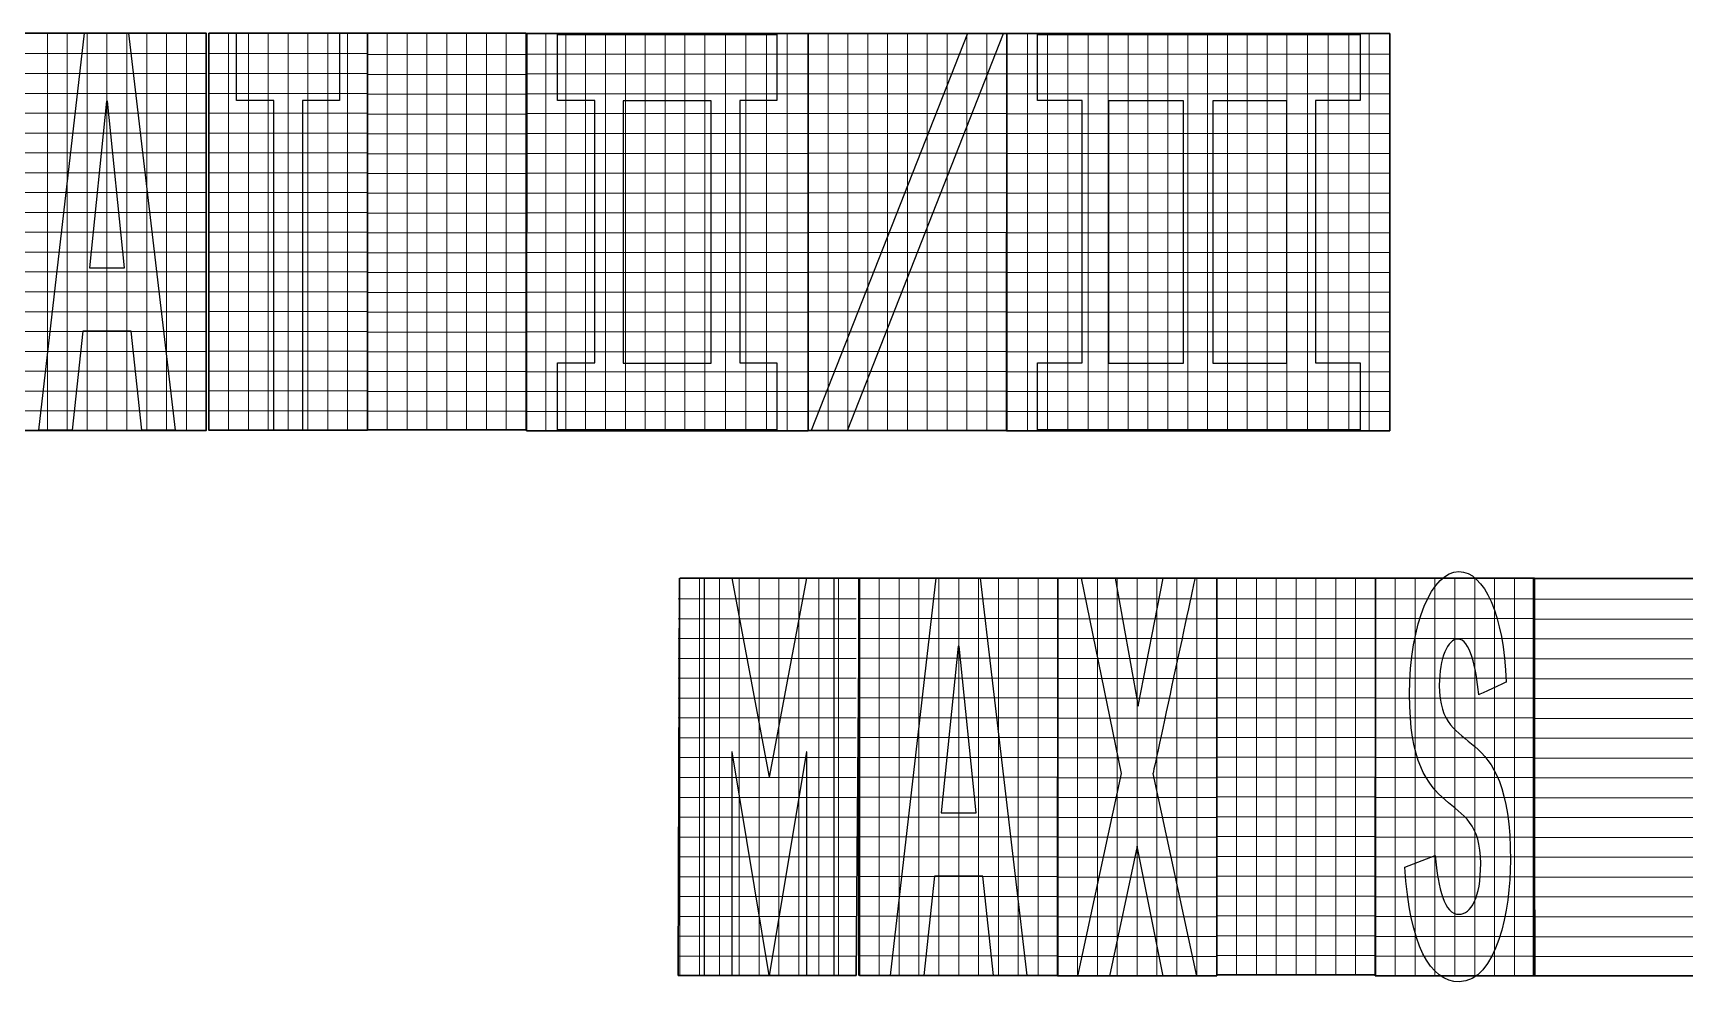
# Model space of a CAD drawing. Header units: millimetres. Extents: x -40 to 114, y -44 to 131.
# Drawn here: x 25.1 to 112.6, y -44.4 to 5.7 of the extents above; entities that cross this region are included whole.
import ezdxf

# ---------------------------------------------------------------- set-up
doc = ezdxf.new("R2010")
doc.units = ezdxf.units.MM
doc.header["$MEASUREMENT"] = 0
doc.layers.add('TEXTO', color=7, linetype='Continuous')

msp = doc.modelspace()

# ---------------------------------------------------------------- linework, layer by layer
at = {"layer": 'TEXTO', "color": 154, "lineweight": 30}
for points in [[(23.7366, 5.7058), (23.7366, 5.7058), (34.2116, 5.7058), (34.2116, 5.7058), (34.2116, 5.7058), (34.2116, 5.7058), (34.2116, -15.2563), (34.2116, -15.2563), (34.2116, -15.2563), (34.2116, -15.2563), (23.7366, -15.2563), (23.7366, -15.2563), (23.7366, -15.2563), (23.7366, -15.2563), (23.7366, 5.7058), (23.7366, 5.7058)], [(34.3418, 5.7047), (34.3418, 5.7047), (42.7185, 5.7047), (42.7185, 5.7047), (42.7185, 5.7047), (42.7185, 5.7047), (42.7185, -15.2446), (42.7185, -15.2446), (42.7185, -15.2446), (42.7185, -15.2446), (34.3418, -15.2446), (34.3418, -15.2446), (34.3418, -15.2446), (34.3418, -15.2446), (34.3418, 5.7047), (34.3418, 5.7047)], [(42.7171, 5.6984), (42.7171, 5.6984), (51.0825, 5.6984), (51.0825, 5.6984), (51.0825, 5.6984), (51.0825, 5.6984), (51.0825, -15.2333), (51.0825, -15.2333), (51.0825, -15.2333), (51.0825, -15.2333), (42.7171, -15.2333), (42.7171, -15.2333), (42.7171, -15.2333), (42.7171, -15.2333), (42.7171, 5.6984), (42.7171, 5.6984)], [(65.9698, 5.6906), (65.9698, 5.6906), (76.4525, 5.6906), (76.4525, 5.6906), (76.4525, 5.6906), (76.4525, 5.6906), (76.4525, -15.2619), (76.4525, -15.2619), (76.4525, -15.2619), (76.4525, -15.2619), (65.9698, -15.2619), (65.9698, -15.2619), (65.9698, -15.2619), (65.9698, -15.2619), (65.9698, 5.6906), (65.9698, 5.6906)], [(68.6692, -23.0587), (68.6692, -23.0587), (79.1442, -23.0587), (79.1442, -23.0587), (79.1442, -23.0587), (79.1442, -23.0587), (79.1442, -44.02), (79.1442, -44.02), (79.1442, -44.02), (79.1442, -44.02), (68.6692, -44.02), (68.6692, -44.02), (68.6692, -44.02), (68.6692, -44.02), (68.6692, -23.0587), (68.6692, -23.0587)], [(87.5252, -23.0562), (87.5252, -23.0562), (95.8903, -23.0562), (95.8903, -23.0562), (95.8903, -23.0562), (95.8903, -23.0562), (95.8903, -43.9883), (95.8903, -43.9883), (95.8903, -43.9883), (95.8903, -43.9883), (87.5252, -43.9883), (87.5252, -43.9883), (87.5252, -43.9883), (87.5252, -43.9883), (87.5252, -23.0562), (87.5252, -23.0562)]]:
    msp.add_open_spline(points, degree=3, knots=[0, 0, 0, 0, 0.2, 0.2, 0.2, 0.2, 0.4, 0.4, 0.4, 0.4, 0.6, 0.6, 0.6, 0.6, 1, 1, 1, 1], dxfattribs=at)
at = {"layer": 'TEXTO', "color": 250}
for points, knots in [([(30.1128, 5.7024), (30.1128, 5.7024), (27.7911, 5.7024), (27.7911, 5.7024), (27.7911, 5.7024), (27.7911, 5.7024), (25.3809, -15.2529), (25.3809, -15.2529), (25.3809, -15.2529), (25.3809, -15.2529), (27.1388, -15.2529), (27.1388, -15.2529), (27.1388, -15.2529), (27.1388, -15.2529), (27.7029, -10.0187), (27.7029, -10.0187), (27.7029, -10.0187), (27.7029, -10.0187), (30.2458, -10.0187), (30.2458, -10.0187), (30.2458, -10.0187), (30.2458, -10.0187), (30.8095, -15.2529), (30.8095, -15.2529), (30.8095, -15.2529), (30.8095, -15.2529), (32.5674, -15.2529), (32.5674, -15.2529), (32.5674, -15.2529), (32.5674, -15.2529), (30.1128, 5.7024), (30.1128, 5.7024)], [0, 0, 0, 0, 0.1111111, 0.1111111, 0.1111111, 0.1111111, 0.2222222, 0.2222222, 0.2222222, 0.2222222, 0.3333333, 0.3333333, 0.3333333, 0.3333333, 0.4444444, 0.4444444, 0.4444444, 0.4444445, 0.5555556, 0.5555556, 0.5555556, 0.5555556, 0.6666667, 0.6666667, 0.6666667, 0.6666667, 0.7777778, 0.7777778, 0.7777778, 0.7777778, 1, 1, 1, 1]), ([(41.2473, 5.7044), (41.2473, 5.7044), (35.8131, 5.7044), (35.8131, 5.7044), (35.8131, 5.7044), (35.8131, 5.7044), (35.8131, 2.1463), (35.8131, 2.1463), (35.8131, 2.1463), (35.8131, 2.1463), (37.7731, 2.1463), (37.7731, 2.1463), (37.7731, 2.1463), (37.7731, 2.1463), (37.7731, -15.2672), (37.7731, -15.2672), (37.7731, -15.2672), (37.7731, -15.2672), (39.2869, -15.2672), (39.2869, -15.2672), (39.2869, -15.2672), (39.2869, -15.2672), (39.2869, 2.1463), (39.2869, 2.1463), (39.2869, 2.1463), (39.2869, 2.1463), (41.2473, 2.1463), (41.2473, 2.1463), (41.2473, 2.1463), (41.2473, 2.1463), (41.2473, 5.7044), (41.2473, 5.7044)], [0, 0, 0, 0, 0.1111111, 0.1111111, 0.1111111, 0.1111111, 0.2222222, 0.2222222, 0.2222222, 0.2222222, 0.3333333, 0.3333333, 0.3333333, 0.3333333, 0.4444444, 0.4444444, 0.4444444, 0.4444445, 0.5555556, 0.5555556, 0.5555556, 0.5555556, 0.6666667, 0.6666667, 0.6666667, 0.6666667, 0.7777778, 0.7777778, 0.7777778, 0.7777778, 1, 1, 1, 1]), ([(64.3195, 2.1508), (64.3195, 2.1508), (64.3195, 5.6384), (64.3195, 5.6384), (64.3195, 5.6384), (64.3195, 5.6384), (52.736, 5.6384), (52.736, 5.6384), (52.736, 5.6384), (52.736, 5.6384), (52.736, 2.1508), (52.736, 2.1508), (52.736, 2.1508), (52.736, 2.1508), (54.7052, 2.1508), (54.7052, 2.1508), (54.7052, 2.1508), (54.7052, 2.1508), (54.7052, -11.6879), (54.7052, -11.6879), (54.7052, -11.6879), (54.7052, -11.6879), (52.736, -11.6879), (52.736, -11.6879), (52.736, -11.6879), (52.736, -11.6879), (52.736, -15.2228), (52.736, -15.2228), (52.736, -15.2228), (52.736, -15.2228), (64.3195, -15.2228), (64.3195, -15.2228), (64.3195, -15.2228), (64.3195, -15.2228), (64.3195, -11.6879), (64.3195, -11.6879), (64.3195, -11.6879), (64.3195, -11.6879), (62.3577, -11.6879), (62.3577, -11.6879), (62.3577, -11.6879), (62.3577, -11.6879), (62.3577, 2.1508), (62.3577, 2.1508), (62.3577, 2.1508), (62.3577, 2.1508), (64.3195, 2.1508), (64.3195, 2.1508)], [0, 0, 0, 0, 0.0769231, 0.0769231, 0.0769231, 0.0769231, 0.1538462, 0.1538462, 0.1538462, 0.1538462, 0.2307692, 0.2307692, 0.2307692, 0.2307692, 0.3076923, 0.3076923, 0.3076923, 0.3076923, 0.3846154, 0.3846154, 0.3846154, 0.3846154, 0.4615385, 0.4615385, 0.4615385, 0.4615385, 0.5384615, 0.5384615, 0.5384615, 0.5384615, 0.6153846, 0.6153846, 0.6153846, 0.6153846, 0.6923077, 0.6923077, 0.6923077, 0.6923077, 0.7692308, 0.7692308, 0.7692308, 0.7692308, 0.8461538, 0.8461538, 0.8461538, 0.8461539, 1, 1, 1, 1]), ([(76.2787, 5.6906), (76.2787, 5.6906), (68.0442, -15.2619), (68.0442, -15.2619), (68.0442, -15.2619), (68.0442, -15.2619), (66.1342, -15.2619), (66.1342, -15.2619), (66.1342, -15.2619), (66.1342, -15.2619), (74.3702, 5.6906), (74.3702, 5.6906), (74.3702, 5.6906), (74.3702, 5.6906), (76.2787, 5.6906), (76.2787, 5.6906)], [0, 0, 0, 0, 0.2, 0.2, 0.2, 0.2, 0.4, 0.4, 0.4, 0.4, 0.6, 0.6, 0.6, 0.6, 1, 1, 1, 1]), ([(95.0909, 2.1505), (95.0909, 2.1505), (95.0909, 5.6384), (95.0909, 5.6384), (95.0909, 5.6384), (95.0909, 5.6384), (78.0602, 5.6384), (78.0602, 5.6384), (78.0602, 5.6384), (78.0602, 5.6384), (78.0602, 2.1505), (78.0602, 2.1505), (78.0602, 2.1505), (78.0602, 2.1505), (80.4185, 2.1505), (80.4185, 2.1505), (80.4185, 2.1505), (80.4185, 2.1505), (80.4185, -11.6883), (80.4185, -11.6883), (80.4185, -11.6883), (80.4185, -11.6883), (78.0602, -11.6883), (78.0602, -11.6883), (78.0602, -11.6883), (78.0602, -11.6883), (78.0602, -15.2228), (78.0602, -15.2228), (78.0602, -15.2228), (78.0602, -15.2228), (95.0909, -15.2228), (95.0909, -15.2228), (95.0909, -15.2228), (95.0909, -15.2228), (95.0909, -11.6883), (95.0909, -11.6883), (95.0909, -11.6883), (95.0909, -11.6883), (92.7332, -11.6883), (92.7332, -11.6883), (92.7332, -11.6883), (92.7332, -11.6883), (92.7332, 2.1505), (92.7332, 2.1505), (92.7332, 2.1505), (92.7332, 2.1505), (95.0909, 2.1505), (95.0909, 2.1505)], [0, 0, 0, 0, 0.0769231, 0.0769231, 0.0769231, 0.0769231, 0.1538462, 0.1538462, 0.1538462, 0.1538462, 0.2307692, 0.2307692, 0.2307692, 0.2307692, 0.3076923, 0.3076923, 0.3076923, 0.3076923, 0.3846154, 0.3846154, 0.3846154, 0.3846154, 0.4615385, 0.4615385, 0.4615385, 0.4615385, 0.5384615, 0.5384615, 0.5384615, 0.5384615, 0.6153846, 0.6153846, 0.6153846, 0.6153846, 0.6923077, 0.6923077, 0.6923077, 0.6923077, 0.7692308, 0.7692308, 0.7692308, 0.7692308, 0.8461538, 0.8461538, 0.8461538, 0.8461539, 1, 1, 1, 1]), ([(28.0455, -6.6776), (28.0455, -6.6776), (28.9521, 2.1133), (28.9521, 2.1133), (28.9521, 2.1133), (28.9521, 2.1133), (28.9962, 2.1133), (28.9962, 2.1133), (28.9962, 2.1133), (28.9962, 2.1133), (29.9029, -6.6776), (29.9029, -6.6776), (29.9029, -6.6776), (29.9029, -6.6776), (28.0455, -6.6776), (28.0455, -6.6776)], [0, 0, 0, 0, 0.2, 0.2, 0.2, 0.2, 0.4, 0.4, 0.4, 0.4, 0.6, 0.6, 0.6, 0.6, 1, 1, 1, 1]), ([(60.8428, -11.7116), (60.8428, -11.7116), (56.2123, -11.7116), (56.2123, -11.7116), (56.2123, -11.7116), (56.2123, -11.7116), (56.2123, 2.1272), (56.2123, 2.1272), (56.2123, 2.1272), (56.2123, 2.1272), (60.8428, 2.1272), (60.8428, 2.1272), (60.8428, 2.1272), (60.8428, 2.1272), (60.8428, -11.7116), (60.8428, -11.7116)], [0, 0, 0, 0, 0.2, 0.2, 0.2, 0.2, 0.4, 0.4, 0.4, 0.4, 0.6, 0.6, 0.6, 0.6, 1, 1, 1, 1]), ([(85.7733, -11.7119), (85.7733, -11.7119), (81.8141, -11.7119), (81.8141, -11.7119), (81.8141, -11.7119), (81.8141, -11.7119), (81.8141, 2.1272), (81.8141, 2.1272), (81.8141, 2.1272), (81.8141, 2.1272), (85.7733, 2.1272), (85.7733, 2.1272), (85.7733, 2.1272), (85.7733, 2.1272), (85.7733, -11.7119), (85.7733, -11.7119)], [0, 0, 0, 0, 0.2, 0.2, 0.2, 0.2, 0.4, 0.4, 0.4, 0.4, 0.6, 0.6, 0.6, 0.6, 1, 1, 1, 1]), ([(91.223, -11.7119), (91.223, -11.7119), (87.3118, -11.7119), (87.3118, -11.7119), (87.3118, -11.7119), (87.3118, -11.7119), (87.3118, 2.1272), (87.3118, 2.1272), (87.3118, 2.1272), (87.3118, 2.1272), (91.223, 2.1272), (91.223, 2.1272), (91.223, 2.1272), (91.223, 2.1272), (91.223, -11.7119), (91.223, -11.7119)], [0, 0, 0, 0, 0.2, 0.2, 0.2, 0.2, 0.4, 0.4, 0.4, 0.4, 0.6, 0.6, 0.6, 0.6, 1, 1, 1, 1]), ([(102.7935, -28.5374), (102.6602, -25.0008), (101.6445, -22.706), (100.2902, -22.706), (100.2902, -22.706), (98.9056, -22.706), (97.6948, -25.4055), (97.6948, -29.1855), (97.6948, -29.1855), (97.6948, -36.3398), (101.4495, -33.9099), (101.4495, -38.122), (101.4495, -38.122), (101.4495, -39.9307), (100.9263, -40.7947), (100.3008, -40.7947), (100.3008, -40.7947), (99.5413, -40.7947), (99.1927, -39.4718), (99.0492, -37.6899), (99.0492, -37.6899), (99.0492, -37.6899), (97.4486, -38.3108), (97.4486, -38.3108), (97.4486, -38.3108), (97.6948, -42.4146), (98.7923, -44.3585), (100.311, -44.3585), (100.311, -44.3585), (102.281, -44.3585), (103.0197, -40.5245), (103.0197, -37.9598), (103.0197, -37.9598), (103.0197, -30.1306), (99.2644, -32.8304), (99.2644, -28.6997), (99.2644, -28.6997), (99.2644, -27.2685), (99.7156, -26.2694), (100.2394, -26.2694), (100.2394, -26.2694), (100.8857, -26.2694), (101.1933, -27.7543), (101.3472, -29.2123), (101.3472, -29.2123), (101.3472, -29.2123), (102.7935, -28.5374), (102.7935, -28.5374)], [0, 0, 0, 0, 0.0769231, 0.0769231, 0.0769231, 0.0769231, 0.1538462, 0.1538462, 0.1538462, 0.1538462, 0.2307692, 0.2307692, 0.2307692, 0.2307692, 0.3076923, 0.3076923, 0.3076923, 0.3076923, 0.3846154, 0.3846154, 0.3846154, 0.3846154, 0.4615385, 0.4615385, 0.4615385, 0.4615385, 0.5384615, 0.5384615, 0.5384615, 0.5384615, 0.6153846, 0.6153846, 0.6153846, 0.6153846, 0.6923077, 0.6923077, 0.6923077, 0.6923077, 0.7692308, 0.7692308, 0.7692308, 0.7692308, 0.8461538, 0.8461538, 0.8461538, 0.8461539, 1, 1, 1, 1]), ([(63.9256, -33.5659), (63.9256, -33.5659), (63.9073, -33.5659), (63.9073, -33.5659), (63.9073, -33.5659), (63.9073, -33.5659), (61.9363, -23.0513), (61.9363, -23.0513), (61.9363, -23.0513), (61.9363, -23.0513), (60.5061, -23.0513), (60.5061, -23.0513), (60.5061, -23.0513), (60.5061, -23.0513), (60.5061, -44.0307), (60.5061, -44.0307), (60.5061, -44.0307), (60.5061, -44.0307), (61.936, -44.0307), (61.936, -44.0307), (61.936, -44.0307), (61.936, -44.0307), (61.936, -32.2225), (61.936, -32.2225), (61.936, -32.2225), (61.936, -32.2225), (61.9546, -32.2225), (61.9546, -32.2225), (61.9546, -32.2225), (61.9546, -32.2225), (63.9172, -44.0307), (63.9172, -44.0307), (63.9172, -44.0307), (63.9172, -44.0307), (65.8786, -32.2225), (65.8786, -32.2225), (65.8786, -32.2225), (65.8786, -32.2225), (65.8969, -32.2225), (65.8969, -32.2225), (65.8969, -32.2225), (65.8969, -32.2225), (65.8969, -44.0307), (65.8969, -44.0307), (65.8969, -44.0307), (65.8969, -44.0307), (67.3271, -44.0307), (67.3271, -44.0307), (67.3271, -44.0307), (67.3271, -44.0307), (67.3271, -23.0513), (67.3271, -23.0513), (67.3271, -23.0513), (67.3271, -23.0513), (65.8966, -23.0513), (65.8966, -23.0513), (65.8966, -23.0513), (65.8966, -23.0513), (63.9256, -33.5659), (63.9256, -33.5659)], [0, 0, 0, 0, 0.0625, 0.0625, 0.0625, 0.0625, 0.125, 0.125, 0.125, 0.125, 0.1875, 0.1875, 0.1875, 0.1875, 0.25, 0.25, 0.25, 0.25, 0.3125, 0.3125, 0.3125, 0.3125, 0.375, 0.375, 0.375, 0.375, 0.4375, 0.4375, 0.4375, 0.4375, 0.5, 0.5, 0.5, 0.5, 0.5625, 0.5625, 0.5625, 0.5625, 0.625, 0.625, 0.625, 0.625, 0.6875, 0.6875, 0.6875, 0.6875, 0.75, 0.75, 0.75, 0.75, 0.8125, 0.8125, 0.8125, 0.8125, 0.875, 0.875, 0.875, 0.875, 1, 1, 1, 1]), ([(75.0456, -23.0617), (75.0456, -23.0617), (72.7239, -23.0617), (72.7239, -23.0617), (72.7239, -23.0617), (72.7239, -23.0617), (70.3138, -44.0171), (70.3138, -44.0171), (70.3138, -44.0171), (70.3138, -44.0171), (72.0716, -44.0171), (72.0716, -44.0171), (72.0716, -44.0171), (72.0716, -44.0171), (72.6354, -38.7829), (72.6354, -38.7829), (72.6354, -38.7829), (72.6354, -38.7829), (75.1782, -38.7829), (75.1782, -38.7829), (75.1782, -38.7829), (75.1782, -38.7829), (75.7419, -44.0171), (75.7419, -44.0171), (75.7419, -44.0171), (75.7419, -44.0171), (77.4998, -44.0171), (77.4998, -44.0171), (77.4998, -44.0171), (77.4998, -44.0171), (75.0456, -23.0617), (75.0456, -23.0617)], [0, 0, 0, 0, 0.1111111, 0.1111111, 0.1111111, 0.1111111, 0.2222222, 0.2222222, 0.2222222, 0.2222222, 0.3333333, 0.3333333, 0.3333333, 0.3333333, 0.4444444, 0.4444444, 0.4444444, 0.4444445, 0.5555556, 0.5555556, 0.5555556, 0.5555556, 0.6666667, 0.6666667, 0.6666667, 0.6666667, 0.7777778, 0.7777778, 0.7777778, 0.7777778, 1, 1, 1, 1]), ([(86.3732, -23.0583), (86.3732, -23.0583), (84.6915, -23.0583), (84.6915, -23.0583), (84.6915, -23.0583), (84.6915, -23.0583), (83.3799, -29.8077), (83.3799, -29.8077), (83.3799, -29.8077), (83.3799, -29.8077), (82.1645, -23.0583), (82.1645, -23.0583), (82.1645, -23.0583), (82.1645, -23.0583), (80.3961, -23.0583), (80.3961, -23.0583), (80.3961, -23.0583), (80.3961, -23.0583), (82.5046, -33.3714), (82.5046, -33.3714), (82.5046, -33.3714), (82.5046, -33.3714), (80.1918, -44.0627), (80.1918, -44.0627), (80.1918, -44.0627), (80.1918, -44.0627), (81.8732, -44.0627), (81.8732, -44.0627), (81.8732, -44.0627), (81.8732, -44.0627), (83.3213, -37.2054), (83.3213, -37.2054), (83.3213, -37.2054), (83.3213, -37.2054), (84.6915, -44.0627), (84.6915, -44.0627), (84.6915, -44.0627), (84.6915, -44.0627), (86.4607, -44.0627), (86.4607, -44.0627), (86.4607, -44.0627), (86.4607, -44.0627), (84.157, -33.3714), (84.157, -33.3714), (84.157, -33.3714), (84.157, -33.3714), (86.3732, -23.0583), (86.3732, -23.0583)], [0, 0, 0, 0, 0.0769231, 0.0769231, 0.0769231, 0.0769231, 0.1538462, 0.1538462, 0.1538462, 0.1538462, 0.2307692, 0.2307692, 0.2307692, 0.2307692, 0.3076923, 0.3076923, 0.3076923, 0.3076923, 0.3846154, 0.3846154, 0.3846154, 0.3846154, 0.4615385, 0.4615385, 0.4615385, 0.4615385, 0.5384615, 0.5384615, 0.5384615, 0.5384615, 0.6153846, 0.6153846, 0.6153846, 0.6153846, 0.6923077, 0.6923077, 0.6923077, 0.6923077, 0.7692308, 0.7692308, 0.7692308, 0.7692308, 0.8461538, 0.8461538, 0.8461538, 0.8461539, 1, 1, 1, 1]), ([(72.9783, -35.4418), (72.9783, -35.4418), (73.8846, -26.6512), (73.8846, -26.6512), (73.8846, -26.6512), (73.8846, -26.6512), (73.929, -26.6512), (73.929, -26.6512), (73.929, -26.6512), (73.929, -26.6512), (74.8357, -35.4418), (74.8357, -35.4418), (74.8357, -35.4418), (74.8357, -35.4418), (72.9783, -35.4418), (72.9783, -35.4418)], [0, 0, 0, 0, 0.2, 0.2, 0.2, 0.2, 0.4, 0.4, 0.4, 0.4, 0.6, 0.6, 0.6, 0.6, 1, 1, 1, 1])]:
    msp.add_open_spline(points, degree=3, knots=knots, dxfattribs=at)
at = {"layer": 'TEXTO', "color": 154, "lineweight": 15}
for points in [[(25.8317, 5.7051), (25.8317, 5.7051), (25.8317, -15.2496), (25.8317, -15.2496)], [(26.8793, 5.7051), (26.8793, 5.7051), (26.8793, -15.2496), (26.8793, -15.2496)], [(27.9268, 5.7051), (27.9268, 5.7051), (27.9268, -15.2496), (27.9268, -15.2496)], [(28.9743, 5.7051), (28.9743, 5.7051), (28.9743, -15.2496), (28.9743, -15.2496)], [(30.0217, 5.7051), (30.0217, 5.7051), (30.0217, -15.2496), (30.0217, -15.2496)], [(31.0694, 5.7051), (31.0694, 5.7051), (31.0694, -15.2496), (31.0694, -15.2496)], [(32.1169, 5.7051), (32.1169, 5.7051), (32.1169, -15.2496), (32.1169, -15.2496)], [(33.1643, 5.7051), (33.1643, 5.7051), (33.1643, -15.2496), (33.1643, -15.2496)], [(35.3889, 5.7044), (35.3889, 5.7044), (35.3889, -15.2382), (35.3889, -15.2382)], [(36.4357, 5.7044), (36.4357, 5.7044), (36.4357, -15.2382), (36.4357, -15.2382)], [(37.4825, 5.7044), (37.4825, 5.7044), (37.4825, -15.2382), (37.4825, -15.2382)], [(38.5294, 5.7044), (38.5294, 5.7044), (38.5294, -15.2382), (38.5294, -15.2382)], [(39.5764, 5.7044), (39.5764, 5.7044), (39.5764, -15.2382), (39.5764, -15.2382)], [(40.6233, 5.7044), (40.6233, 5.7044), (40.6233, -15.2382), (40.6233, -15.2382)], [(41.6703, 5.7044), (41.6703, 5.7044), (41.6703, -15.2382), (41.6703, -15.2382)], [(43.7615, 5.6634), (43.7615, 5.6634), (43.7615, -15.2679), (43.7615, -15.2679)], [(44.8071, 5.6634), (44.8071, 5.6634), (44.8071, -15.2679), (44.8071, -15.2679)], [(45.853, 5.6634), (45.853, 5.6634), (45.853, -15.2679), (45.853, -15.2679)], [(46.8989, 5.6634), (46.8989, 5.6634), (46.8989, -15.2679), (46.8989, -15.2679)], [(47.9449, 5.6634), (47.9449, 5.6634), (47.9449, -15.2679), (47.9449, -15.2679)], [(48.9908, 5.6634), (48.9908, 5.6634), (48.9908, -15.2679), (48.9908, -15.2679)], [(50.0367, 5.6634), (50.0367, 5.6634), (50.0367, -15.2679), (50.0367, -15.2679)], [(51.0861, 5.6899), (51.0861, 5.6899), (51.0861, -15.2742), (51.0861, -15.2742)], [(52.132, 5.6899), (52.132, 5.6899), (52.132, -15.2742), (52.132, -15.2742)], [(53.18, 5.6899), (53.18, 5.6899), (53.18, -15.2742), (53.18, -15.2742)], [(54.2273, 5.6899), (54.2273, 5.6899), (54.2273, -15.2742), (54.2273, -15.2742)], [(55.2746, 5.6899), (55.2746, 5.6899), (55.2746, -15.2742), (55.2746, -15.2742)], [(56.3223, 5.6899), (56.3223, 5.6899), (56.3223, -15.2742), (56.3223, -15.2742)], [(57.37, 5.6899), (57.37, 5.6899), (57.37, -15.2742), (57.37, -15.2742)], [(58.4173, 5.6899), (58.4173, 5.6899), (58.4173, -15.2742), (58.4173, -15.2742)], [(59.4649, 5.6899), (59.4649, 5.6899), (59.4649, -15.2742), (59.4649, -15.2742)], [(60.5126, 5.6899), (60.5126, 5.6899), (60.5126, -15.2742), (60.5126, -15.2742)], [(61.5988, 5.6899), (61.5988, 5.6899), (61.5988, -15.2742), (61.5988, -15.2742)], [(62.685, 5.6899), (62.685, 5.6899), (62.685, -15.2742), (62.685, -15.2742)], [(63.7709, 5.6899), (63.7709, 5.6899), (63.7709, -15.2742), (63.7709, -15.2742)], [(64.8575, 5.6899), (64.8575, 5.6899), (64.8575, -15.2742), (64.8575, -15.2742)], [(65.9434, 5.6899), (65.9434, 5.6899), (65.9434, -15.2742), (65.9434, -15.2742)], [(67.0173, 5.6906), (67.0173, 5.6906), (67.0173, -15.2612), (67.0173, -15.2612)], [(68.0642, 5.6906), (68.0642, 5.6906), (68.0642, -15.2612), (68.0642, -15.2612)], [(69.1112, 5.6906), (69.1112, 5.6906), (69.1112, -15.2612), (69.1112, -15.2612)], [(70.1581, 5.6906), (70.1581, 5.6906), (70.1581, -15.2612), (70.1581, -15.2612)], [(71.2051, 5.6906), (71.2051, 5.6906), (71.2051, -15.2612), (71.2051, -15.2612)], [(72.2521, 5.6906), (72.2521, 5.6906), (72.2521, -15.2612), (72.2521, -15.2612)], [(73.2987, 5.6906), (73.2987, 5.6906), (73.2987, -15.2612), (73.2987, -15.2612)], [(74.346, 5.6906), (74.346, 5.6906), (74.346, -15.2612), (74.346, -15.2612)], [(75.3933, 5.6906), (75.3933, 5.6906), (75.3933, -15.2612), (75.3933, -15.2612)], [(76.4678, 5.6899), (76.4678, 5.6899), (76.4678, -15.2742), (76.4678, -15.2742)], [(77.5341, 5.6899), (77.5341, 5.6899), (77.5341, -15.2742), (77.5341, -15.2742)], [(78.6007, 5.6899), (78.6007, 5.6899), (78.6007, -15.2742), (78.6007, -15.2742)], [(79.6673, 5.6899), (79.6673, 5.6899), (79.6673, -15.2742), (79.6673, -15.2742)], [(80.7339, 5.6899), (80.7339, 5.6899), (80.7339, -15.2742), (80.7339, -15.2742)], [(81.8002, 5.6899), (81.8002, 5.6899), (81.8002, -15.2742), (81.8002, -15.2742)], [(82.8464, 5.6899), (82.8464, 5.6899), (82.8464, -15.2742), (82.8464, -15.2742)], [(83.8941, 5.6899), (83.8941, 5.6899), (83.8941, -15.2742), (83.8941, -15.2742)], [(84.9418, 5.6899), (84.9418, 5.6899), (84.9418, -15.2742), (84.9418, -15.2742)], [(85.989, 5.6899), (85.989, 5.6899), (85.989, -15.2742), (85.989, -15.2742)], [(87.0364, 5.6899), (87.0364, 5.6899), (87.0364, -15.2742), (87.0364, -15.2742)], [(88.0844, 5.6899), (88.0844, 5.6899), (88.0844, -15.2742), (88.0844, -15.2742)], [(89.1317, 5.6899), (89.1317, 5.6899), (89.1317, -15.2742), (89.1317, -15.2742)], [(90.179, 5.6899), (90.179, 5.6899), (90.179, -15.2742), (90.179, -15.2742)], [(91.227, 5.6899), (91.227, 5.6899), (91.227, -15.2742), (91.227, -15.2742)], [(92.3129, 5.6899), (92.3129, 5.6899), (92.3129, -15.2742), (92.3129, -15.2742)], [(93.3991, 5.6899), (93.3991, 5.6899), (93.3991, -15.2742), (93.3991, -15.2742)], [(94.4853, 5.6899), (94.4853, 5.6899), (94.4853, -15.2742), (94.4853, -15.2742)], [(95.5716, 5.6899), (95.5716, 5.6899), (95.5716, -15.2742), (95.5716, -15.2742)], [(96.6578, 5.6899), (96.6578, 5.6899), (96.6578, -15.2742), (96.6578, -15.2742)], [(23.7367, 4.6254), (23.7367, 4.6254), (34.2121, 4.6254), (34.2121, 4.6254)], [(34.3419, 4.6251), (34.3419, 4.6251), (42.7186, 4.6251), (42.7186, 4.6251)], [(42.7156, 4.5758), (42.7156, 4.5758), (51.0827, 4.5758), (51.0827, 4.5758)], [(51.114, 4.601), (51.114, 4.601), (65.9744, 4.601), (65.9744, 4.601)], [(65.9696, 4.602), (65.9696, 4.602), (76.4524, 4.602), (76.4524, 4.602)], [(76.4255, 4.6006), (76.4255, 4.6006), (96.653, 4.6006), (96.653, 4.6006)], [(23.7367, 3.5778), (23.7367, 3.5778), (34.2121, 3.5778), (34.2121, 3.5778)], [(34.3419, 3.5781), (34.3419, 3.5781), (42.7186, 3.5781), (42.7186, 3.5781)], [(42.7156, 3.5299), (42.7156, 3.5299), (51.0827, 3.5299), (51.0827, 3.5299)], [(51.114, 3.5533), (51.114, 3.5533), (65.9744, 3.5533), (65.9744, 3.5533)], [(65.9696, 3.5554), (65.9696, 3.5554), (76.4524, 3.5554), (76.4524, 3.5554)], [(76.4255, 3.5533), (76.4255, 3.5533), (96.653, 3.5533), (96.653, 3.5533)], [(23.7367, 2.5301), (23.7367, 2.5301), (34.2121, 2.5301), (34.2121, 2.5301)], [(34.3419, 2.5311), (34.3419, 2.5311), (42.7186, 2.5311), (42.7186, 2.5311)], [(42.7156, 2.4839), (42.7156, 2.4839), (51.0827, 2.4839), (51.0827, 2.4839)], [(51.114, 2.506), (51.114, 2.506), (65.9744, 2.506), (65.9744, 2.506)], [(65.9696, 2.508), (65.9696, 2.508), (76.4524, 2.508), (76.4524, 2.508)], [(76.4255, 2.5056), (76.4255, 2.5056), (96.653, 2.5056), (96.653, 2.5056)], [(23.7367, 1.4828), (23.7367, 1.4828), (34.2121, 1.4828), (34.2121, 1.4828)], [(34.3419, 1.4842), (34.3419, 1.4842), (42.7186, 1.4842), (42.7186, 1.4842)], [(42.7156, 1.438), (42.7156, 1.438), (51.0827, 1.438), (51.0827, 1.438)], [(51.114, 1.4583), (51.114, 1.4583), (65.9744, 1.4583), (65.9744, 1.4583)], [(65.9696, 1.4615), (65.9696, 1.4615), (76.4524, 1.4615), (76.4524, 1.4615)], [(76.4255, 1.458), (76.4255, 1.458), (96.653, 1.458), (96.653, 1.458)], [(23.7367, 0.4352), (23.7367, 0.4352), (34.2121, 0.4352), (34.2121, 0.4352)], [(34.3419, 0.4376), (34.3419, 0.4376), (42.7186, 0.4376), (42.7186, 0.4376)], [(42.7156, 0.3921), (42.7156, 0.3921), (51.0827, 0.3921), (51.0827, 0.3921)], [(51.114, 0.4107), (51.114, 0.4107), (65.9744, 0.4107), (65.9744, 0.4107)], [(65.9696, 0.4145), (65.9696, 0.4145), (76.4524, 0.4145), (76.4524, 0.4145)], [(76.4255, 0.4107), (76.4255, 0.4107), (96.653, 0.4107), (96.653, 0.4107)], [(23.7367, -0.6125), (23.7367, -0.6125), (34.2121, -0.6125), (34.2121, -0.6125)], [(34.3419, -0.6097), (34.3419, -0.6097), (42.7186, -0.6097), (42.7186, -0.6097)], [(42.7156, -0.6538), (42.7156, -0.6538), (51.0827, -0.6538), (51.0827, -0.6538)], [(51.114, -0.6366), (51.114, -0.6366), (65.9744, -0.6366), (65.9744, -0.6366)], [(65.9696, -0.6325), (65.9696, -0.6325), (76.4524, -0.6325), (76.4524, -0.6325)], [(76.4255, -0.637), (76.4255, -0.637), (96.653, -0.637), (96.653, -0.637)], [(23.7367, -1.6598), (23.7367, -1.6598), (34.2121, -1.6598), (34.2121, -1.6598)], [(34.3419, -1.6564), (34.3419, -1.6564), (42.7186, -1.6564), (42.7186, -1.6564)], [(42.7156, -1.6994), (42.7156, -1.6994), (51.0827, -1.6994), (51.0827, -1.6994)], [(51.114, -1.6843), (51.114, -1.6843), (65.9744, -1.6843), (65.9744, -1.6843)], [(65.9696, -1.6795), (65.9696, -1.6795), (76.4524, -1.6795), (76.4524, -1.6795)], [(76.4255, -1.6846), (76.4255, -1.6846), (96.653, -1.6846), (96.653, -1.6846)], [(23.7367, -2.7075), (23.7367, -2.7075), (34.2121, -2.7075), (34.2121, -2.7075)], [(34.3419, -2.7033), (34.3419, -2.7033), (42.7186, -2.7033), (42.7186, -2.7033)], [(42.7156, -2.7454), (42.7156, -2.7454), (51.0827, -2.7454), (51.0827, -2.7454)], [(51.114, -2.7319), (51.114, -2.7319), (65.9744, -2.7319), (65.9744, -2.7319)], [(65.9696, -2.7264), (65.9696, -2.7264), (76.4524, -2.7264), (76.4524, -2.7264)], [(76.4255, -2.7319), (76.4255, -2.7319), (96.653, -2.7319), (96.653, -2.7319)], [(23.7367, -3.7551), (23.7367, -3.7551), (34.2121, -3.7551), (34.2121, -3.7551)], [(34.3419, -3.7503), (34.3419, -3.7503), (42.7186, -3.7503), (42.7186, -3.7503)], [(42.7156, -3.7913), (42.7156, -3.7913), (51.0827, -3.7913), (51.0827, -3.7913)], [(51.114, -3.7792), (51.114, -3.7792), (65.9744, -3.7792), (65.9744, -3.7792)], [(65.9696, -3.773), (65.9696, -3.773), (76.4524, -3.773), (76.4524, -3.773)], [(76.4255, -3.7796), (76.4255, -3.7796), (96.653, -3.7796), (96.653, -3.7796)], [(23.7367, -4.8018), (23.7367, -4.8018), (34.2121, -4.8018), (34.2121, -4.8018)], [(34.3419, -4.7966), (34.3419, -4.7966), (42.7186, -4.7966), (42.7186, -4.7966)], [(42.7156, -4.8366), (42.7156, -4.8366), (51.0827, -4.8366), (51.0827, -4.8366)], [(51.114, -4.8262), (51.114, -4.8262), (65.9744, -4.8262), (65.9744, -4.8262)], [(65.9696, -4.8197), (65.9696, -4.8197), (76.4524, -4.8197), (76.4524, -4.8197)], [(76.4255, -4.8266), (76.4255, -4.8266), (96.653, -4.8266), (96.653, -4.8266)], [(23.7367, -5.8494), (23.7367, -5.8494), (34.2121, -5.8494), (34.2121, -5.8494)], [(34.3419, -5.8436), (34.3419, -5.8436), (42.7186, -5.8436), (42.7186, -5.8436)], [(42.7156, -5.8825), (42.7156, -5.8825), (51.0827, -5.8825), (51.0827, -5.8825)], [(51.114, -5.8739), (51.114, -5.8739), (65.9744, -5.8739), (65.9744, -5.8739)], [(65.9696, -5.8663), (65.9696, -5.8663), (76.4524, -5.8663), (76.4524, -5.8663)], [(76.4255, -5.8739), (76.4255, -5.8739), (96.653, -5.8739), (96.653, -5.8739)], [(23.7367, -6.8971), (23.7367, -6.8971), (34.2121, -6.8971), (34.2121, -6.8971)], [(34.3419, -6.8905), (34.3419, -6.8905), (42.7186, -6.8905), (42.7186, -6.8905)], [(42.7156, -6.9284), (42.7156, -6.9284), (51.0827, -6.9284), (51.0827, -6.9284)], [(51.114, -6.9212), (51.114, -6.9212), (65.9744, -6.9212), (65.9744, -6.9212)], [(65.9696, -6.9136), (65.9696, -6.9136), (76.4524, -6.9136), (76.4524, -6.9136)], [(76.4255, -6.9215), (76.4255, -6.9215), (96.653, -6.9215), (96.653, -6.9215)], [(23.7367, -7.9444), (23.7367, -7.9444), (34.2121, -7.9444), (34.2121, -7.9444)], [(34.3419, -7.9375), (34.3419, -7.9375), (42.7186, -7.9375), (42.7186, -7.9375)], [(42.7156, -7.9743), (42.7156, -7.9743), (51.0827, -7.9743), (51.0827, -7.9743)], [(51.114, -7.9688), (51.114, -7.9688), (65.9744, -7.9688), (65.9744, -7.9688)], [(65.9696, -7.9602), (65.9696, -7.9602), (76.4524, -7.9602), (76.4524, -7.9602)], [(76.4255, -7.9692), (76.4255, -7.9692), (96.653, -7.9692), (96.653, -7.9692)], [(23.7367, -8.992), (23.7367, -8.992), (34.2121, -8.992), (34.2121, -8.992)], [(34.3419, -8.9841), (34.3419, -8.9841), (42.7186, -8.9841), (42.7186, -8.9841)], [(42.7156, -9.0203), (42.7156, -9.0203), (51.0827, -9.0203), (51.0827, -9.0203)], [(51.114, -9.0165), (51.114, -9.0165), (65.9744, -9.0165), (65.9744, -9.0165)], [(65.9696, -9.0072), (65.9696, -9.0072), (76.4524, -9.0072), (76.4524, -9.0072)], [(76.4255, -9.0165), (76.4255, -9.0165), (96.653, -9.0165), (96.653, -9.0165)], [(23.7367, -10.0397), (23.7367, -10.0397), (34.2121, -10.0397), (34.2121, -10.0397)], [(34.3419, -10.0314), (34.3419, -10.0314), (42.7186, -10.0314), (42.7186, -10.0314)], [(42.7156, -10.0658), (42.7156, -10.0658), (51.0827, -10.0658), (51.0827, -10.0658)], [(51.114, -10.0638), (51.114, -10.0638), (65.9744, -10.0638), (65.9744, -10.0638)], [(65.9696, -10.0541), (65.9696, -10.0541), (76.4524, -10.0541), (76.4524, -10.0541)], [(76.4255, -10.0641), (76.4255, -10.0641), (96.653, -10.0641), (96.653, -10.0641)], [(23.7367, -11.087), (23.7367, -11.087), (34.2121, -11.087), (34.2121, -11.087)], [(34.3419, -11.078), (34.3419, -11.078), (42.7186, -11.078), (42.7186, -11.078)], [(42.7156, -11.1118), (42.7156, -11.1118), (51.0827, -11.1118), (51.0827, -11.1118)], [(51.114, -11.1114), (51.114, -11.1114), (65.9744, -11.1114), (65.9744, -11.1114)], [(65.9696, -11.1011), (65.9696, -11.1011), (76.4524, -11.1011), (76.4524, -11.1011)], [(76.4255, -11.1118), (76.4255, -11.1118), (96.653, -11.1118), (96.653, -11.1118)], [(23.7367, -12.1346), (23.7367, -12.1346), (34.2121, -12.1346), (34.2121, -12.1346)], [(34.3419, -12.1253), (34.3419, -12.1253), (42.7186, -12.1253), (42.7186, -12.1253)], [(42.7156, -12.1577), (42.7156, -12.1577), (51.0827, -12.1577), (51.0827, -12.1577)], [(51.114, -12.1591), (51.114, -12.1591), (65.9744, -12.1591), (65.9744, -12.1591)], [(65.9696, -12.1481), (65.9696, -12.1481), (76.4524, -12.1481), (76.4524, -12.1481)], [(76.4255, -12.1591), (76.4255, -12.1591), (96.653, -12.1591), (96.653, -12.1591)], [(23.7367, -13.1823), (23.7367, -13.1823), (34.2121, -13.1823), (34.2121, -13.1823)], [(34.3419, -13.1719), (34.3419, -13.1719), (42.7186, -13.1719), (42.7186, -13.1719)], [(42.7156, -13.2037), (42.7156, -13.2037), (51.0827, -13.2037), (51.0827, -13.2037)], [(51.114, -13.2064), (51.114, -13.2064), (65.9744, -13.2064), (65.9744, -13.2064)], [(65.9696, -13.1947), (65.9696, -13.1947), (76.4524, -13.1947), (76.4524, -13.1947)], [(76.4255, -13.2068), (76.4255, -13.2068), (96.653, -13.2068), (96.653, -13.2068)], [(23.7367, -14.2289), (23.7367, -14.2289), (34.2121, -14.2289), (34.2121, -14.2289)], [(34.3419, -14.2186), (34.3419, -14.2186), (42.7186, -14.2186), (42.7186, -14.2186)], [(42.7156, -14.2489), (42.7156, -14.2489), (51.0827, -14.2489), (51.0827, -14.2489)], [(51.114, -14.2537), (51.114, -14.2537), (65.9744, -14.2537), (65.9744, -14.2537)], [(65.9696, -14.2413), (65.9696, -14.2413), (76.4524, -14.2413), (76.4524, -14.2413)], [(76.4255, -14.2537), (76.4255, -14.2537), (96.653, -14.2537), (96.653, -14.2537)], [(59.1904, -23.0587), (59.1904, -23.0587), (59.1904, -44.0229), (59.1904, -44.0229)], [(60.2376, -23.0587), (60.2376, -23.0587), (60.2376, -44.0229), (60.2376, -44.0229)], [(61.2853, -23.0587), (61.2853, -23.0587), (61.2853, -44.0229), (61.2853, -44.0229)], [(62.333, -23.0587), (62.333, -23.0587), (62.333, -44.0229), (62.333, -44.0229)], [(63.3803, -23.0587), (63.3803, -23.0587), (63.3803, -44.0229), (63.3803, -44.0229)], [(64.4279, -23.0587), (64.4279, -23.0587), (64.4279, -44.0229), (64.4279, -44.0229)], [(65.4756, -23.0587), (65.4756, -23.0587), (65.4756, -44.0229), (65.4756, -44.0229)], [(66.5229, -23.0587), (66.5229, -23.0587), (66.5229, -44.0229), (66.5229, -44.0229)], [(67.5705, -23.0587), (67.5705, -23.0587), (67.5705, -44.0229), (67.5705, -44.0229)], [(68.6189, -23.0587), (68.6189, -23.0587), (68.6189, -44.0229), (68.6189, -44.0229)], [(69.7168, -23.059), (69.7168, -23.059), (69.7168, -44.0137), (69.7168, -44.0137)], [(70.7645, -23.059), (70.7645, -23.059), (70.7645, -44.0137), (70.7645, -44.0137)], [(71.8118, -23.059), (71.8118, -23.059), (71.8118, -44.0137), (71.8118, -44.0137)], [(72.8594, -23.059), (72.8594, -23.059), (72.8594, -44.0137), (72.8594, -44.0137)], [(73.9071, -23.059), (73.9071, -23.059), (73.9071, -44.0137), (73.9071, -44.0137)], [(74.9544, -23.059), (74.9544, -23.059), (74.9544, -44.0137), (74.9544, -44.0137)], [(76.0021, -23.059), (76.0021, -23.059), (76.0021, -44.0137), (76.0021, -44.0137)], [(77.0497, -23.059), (77.0497, -23.059), (77.0497, -44.0137), (77.0497, -44.0137)], [(78.097, -23.059), (78.097, -23.059), (78.097, -44.0137), (78.097, -44.0137)], [(79.1257, -23.058), (79.1257, -23.058), (79.1257, -44.0426), (79.1257, -44.0426)], [(80.1744, -23.058), (80.1744, -23.058), (80.1744, -44.0426), (80.1744, -44.0426)], [(81.2231, -23.058), (81.2231, -23.058), (81.2231, -44.0426), (81.2231, -44.0426)], [(82.2718, -23.058), (82.2718, -23.058), (82.2718, -44.0426), (82.2718, -44.0426)], [(83.3201, -23.058), (83.3201, -23.058), (83.3201, -44.0426), (83.3201, -44.0426)], [(84.3685, -23.058), (84.3685, -23.058), (84.3685, -44.0426), (84.3685, -44.0426)], [(85.4172, -23.058), (85.4172, -23.058), (85.4172, -44.0426), (85.4172, -44.0426)], [(86.4659, -23.058), (86.4659, -23.058), (86.4659, -44.0426), (86.4659, -44.0426)], [(87.5152, -23.058), (87.5152, -23.058), (87.5152, -44.0426), (87.5152, -44.0426)], [(88.5691, -23.0563), (88.5691, -23.0563), (88.5691, -43.9877), (88.5691, -43.9877)], [(89.6147, -23.0563), (89.6147, -23.0563), (89.6147, -43.9877), (89.6147, -43.9877)], [(90.6606, -23.0563), (90.6606, -23.0563), (90.6606, -43.9877), (90.6606, -43.9877)], [(91.7065, -23.0563), (91.7065, -23.0563), (91.7065, -43.9877), (91.7065, -43.9877)], [(92.7525, -23.0563), (92.7525, -23.0563), (92.7525, -43.9877), (92.7525, -43.9877)], [(93.7984, -23.0563), (93.7984, -23.0563), (93.7984, -43.9877), (93.7984, -43.9877)], [(94.8443, -23.0563), (94.8443, -23.0563), (94.8443, -43.9877), (94.8443, -43.9877)], [(95.8889, -23.0573), (95.8889, -23.0573), (95.8889, -44.0324), (95.8889, -44.0324)], [(96.9376, -23.0573), (96.9376, -23.0573), (96.9376, -44.0324), (96.9376, -44.0324)], [(97.9862, -23.0573), (97.9862, -23.0573), (97.9862, -44.0324), (97.9862, -44.0324)], [(99.0346, -23.0573), (99.0346, -23.0573), (99.0346, -44.0324), (99.0346, -44.0324)], [(100.0833, -23.0573), (100.0833, -23.0573), (100.0833, -44.0324), (100.0833, -44.0324)], [(101.1316, -23.0573), (101.1316, -23.0573), (101.1316, -44.0324), (101.1316, -44.0324)], [(102.1803, -23.0573), (102.1803, -23.0573), (102.1803, -44.0324), (102.1803, -44.0324)], [(103.229, -23.0573), (103.229, -23.0573), (103.229, -44.0324), (103.229, -44.0324)], [(104.2229, -23.0807), (104.2229, -23.0807), (104.2229, -44.0449), (104.2229, -44.0449)], [(104.2777, -23.0573), (104.2777, -23.0573), (104.2777, -44.0324), (104.2777, -44.0324)], [(59.1052, -24.148), (59.1052, -24.148), (68.5022, -24.148), (68.5022, -24.148)], [(68.6692, -24.1391), (68.6692, -24.1391), (79.1446, -24.1391), (79.1446, -24.1391)], [(79.1292, -24.148), (79.1292, -24.148), (87.5253, -24.148), (87.5253, -24.148)], [(87.5231, -24.1439), (87.5231, -24.1439), (95.8903, -24.1439), (95.8903, -24.1439)], [(95.884, -24.1384), (95.884, -24.1384), (104.2798, -24.1384), (104.2798, -24.1384)], [(104.3011, -24.1697), (104.3011, -24.1697), (112.6376, -24.1697), (112.6376, -24.1697)], [(59.1052, -25.1953), (59.1052, -25.1953), (68.5022, -25.1953), (68.5022, -25.1953)], [(68.6692, -25.1864), (68.6692, -25.1864), (79.1446, -25.1864), (79.1446, -25.1864)], [(79.1292, -25.1967), (79.1292, -25.1967), (87.5253, -25.1967), (87.5253, -25.1967)], [(87.5231, -25.1898), (87.5231, -25.1898), (95.8903, -25.1898), (95.8903, -25.1898)], [(95.884, -25.1867), (95.884, -25.1867), (104.2798, -25.1867), (104.2798, -25.1867)], [(104.3011, -25.2174), (104.3011, -25.2174), (112.6376, -25.2174), (112.6376, -25.2174)], [(59.1052, -26.243), (59.1052, -26.243), (68.5022, -26.243), (68.5022, -26.243)], [(68.6692, -26.234), (68.6692, -26.234), (79.1446, -26.234), (79.1446, -26.234)], [(79.1292, -26.2454), (79.1292, -26.2454), (87.5253, -26.2454), (87.5253, -26.2454)], [(87.5231, -26.2358), (87.5231, -26.2358), (95.8903, -26.2358), (95.8903, -26.2358)], [(95.884, -26.2351), (95.884, -26.2351), (104.2798, -26.2351), (104.2798, -26.2351)], [(104.3011, -26.2647), (104.3011, -26.2647), (112.6376, -26.2647), (112.6376, -26.2647)], [(59.1052, -27.2906), (59.1052, -27.2906), (68.5022, -27.2906), (68.5022, -27.2906)], [(68.6692, -27.2817), (68.6692, -27.2817), (79.1446, -27.2817), (79.1446, -27.2817)], [(79.1292, -27.2941), (79.1292, -27.2941), (87.5253, -27.2941), (87.5253, -27.2941)], [(87.5231, -27.2817), (87.5231, -27.2817), (95.8903, -27.2817), (95.8903, -27.2817)], [(95.884, -27.2838), (95.884, -27.2838), (104.2798, -27.2838), (104.2798, -27.2838)], [(104.3011, -27.3123), (104.3011, -27.3123), (112.6376, -27.3123), (112.6376, -27.3123)], [(59.1052, -28.338), (59.1052, -28.338), (68.5022, -28.338), (68.5022, -28.338)], [(68.6692, -28.329), (68.6692, -28.329), (79.1446, -28.329), (79.1446, -28.329)], [(79.1292, -28.3424), (79.1292, -28.3424), (87.5253, -28.3424), (87.5253, -28.3424)], [(87.5231, -28.3276), (87.5231, -28.3276), (95.8903, -28.3276), (95.8903, -28.3276)], [(95.884, -28.3324), (95.884, -28.3324), (104.2798, -28.3324), (104.2798, -28.3324)], [(104.3011, -28.36), (104.3011, -28.36), (112.6376, -28.36), (112.6376, -28.36)], [(59.1052, -29.3856), (59.1052, -29.3856), (68.5022, -29.3856), (68.5022, -29.3856)], [(68.6692, -29.3767), (68.6692, -29.3767), (79.1446, -29.3767), (79.1446, -29.3767)], [(79.1292, -29.3908), (79.1292, -29.3908), (87.5253, -29.3908), (87.5253, -29.3908)], [(87.5231, -29.3732), (87.5231, -29.3732), (95.8903, -29.3732), (95.8903, -29.3732)], [(95.884, -29.3811), (95.884, -29.3811), (104.2798, -29.3811), (104.2798, -29.3811)], [(104.3011, -29.4073), (104.3011, -29.4073), (112.6376, -29.4073), (112.6376, -29.4073)], [(59.1052, -30.4333), (59.1052, -30.4333), (68.5022, -30.4333), (68.5022, -30.4333)], [(68.6692, -30.4243), (68.6692, -30.4243), (79.1446, -30.4243), (79.1446, -30.4243)], [(79.1292, -30.4395), (79.1292, -30.4395), (87.5253, -30.4395), (87.5253, -30.4395)], [(87.5231, -30.4191), (87.5231, -30.4191), (95.8903, -30.4191), (95.8903, -30.4191)], [(95.884, -30.4295), (95.884, -30.4295), (104.2798, -30.4295), (104.2798, -30.4295)], [(104.3011, -30.455), (104.3011, -30.455), (112.6376, -30.455), (112.6376, -30.455)], [(59.1052, -31.4806), (59.1052, -31.4806), (68.5022, -31.4806), (68.5022, -31.4806)], [(68.6692, -31.4716), (68.6692, -31.4716), (79.1446, -31.4716), (79.1446, -31.4716)], [(79.1292, -31.4881), (79.1292, -31.4881), (87.5253, -31.4881), (87.5253, -31.4881)], [(87.5231, -31.4651), (87.5231, -31.4651), (95.8903, -31.4651), (95.8903, -31.4651)], [(95.884, -31.4782), (95.884, -31.4782), (104.2798, -31.4782), (104.2798, -31.4782)], [(104.3011, -31.5026), (104.3011, -31.5026), (112.6376, -31.5026), (112.6376, -31.5026)], [(59.1052, -32.5282), (59.1052, -32.5282), (68.5022, -32.5282), (68.5022, -32.5282)], [(68.6692, -32.5193), (68.6692, -32.5193), (79.1446, -32.5193), (79.1446, -32.5193)], [(79.1292, -32.5368), (79.1292, -32.5368), (87.5253, -32.5368), (87.5253, -32.5368)], [(87.5231, -32.511), (87.5231, -32.511), (95.8903, -32.511), (95.8903, -32.511)], [(95.884, -32.5265), (95.884, -32.5265), (104.2798, -32.5265), (104.2798, -32.5265)], [(104.3011, -32.5499), (104.3011, -32.5499), (112.6376, -32.5499), (112.6376, -32.5499)], [(59.1052, -33.5752), (59.1052, -33.5752), (68.5022, -33.5752), (68.5022, -33.5752)], [(68.6692, -33.5662), (68.6692, -33.5662), (79.1446, -33.5662), (79.1446, -33.5662)], [(79.1292, -33.5848), (79.1292, -33.5848), (87.5253, -33.5848), (87.5253, -33.5848)], [(87.5231, -33.5562), (87.5231, -33.5562), (95.8903, -33.5562), (95.8903, -33.5562)], [(95.884, -33.5745), (95.884, -33.5745), (104.2798, -33.5745), (104.2798, -33.5745)], [(104.3011, -33.5969), (104.3011, -33.5969), (112.6376, -33.5969), (112.6376, -33.5969)], [(59.1052, -34.6225), (59.1052, -34.6225), (68.5022, -34.6225), (68.5022, -34.6225)], [(68.6692, -34.6135), (68.6692, -34.6135), (79.1446, -34.6135), (79.1446, -34.6135)], [(79.1292, -34.6332), (79.1292, -34.6332), (87.5253, -34.6332), (87.5253, -34.6332)], [(87.5231, -34.6022), (87.5231, -34.6022), (95.8903, -34.6022), (95.8903, -34.6022)], [(95.884, -34.6232), (95.884, -34.6232), (104.2798, -34.6232), (104.2798, -34.6232)], [(104.3011, -34.6445), (104.3011, -34.6445), (112.6376, -34.6445), (112.6376, -34.6445)], [(59.1052, -35.6705), (59.1052, -35.6705), (68.5022, -35.6705), (68.5022, -35.6705)], [(68.6692, -35.6612), (68.6692, -35.6612), (79.1446, -35.6612), (79.1446, -35.6612)], [(79.1292, -35.6815), (79.1292, -35.6815), (87.5253, -35.6815), (87.5253, -35.6815)], [(87.5231, -35.6481), (87.5231, -35.6481), (95.8903, -35.6481), (95.8903, -35.6481)], [(95.884, -35.6719), (95.884, -35.6719), (104.2798, -35.6719), (104.2798, -35.6719)], [(104.3011, -35.6919), (104.3011, -35.6919), (112.6376, -35.6919), (112.6376, -35.6919)], [(59.1052, -36.7178), (59.1052, -36.7178), (68.5022, -36.7178), (68.5022, -36.7178)], [(68.6692, -36.7089), (68.6692, -36.7089), (79.1446, -36.7089), (79.1446, -36.7089)], [(79.1292, -36.7302), (79.1292, -36.7302), (87.5253, -36.7302), (87.5253, -36.7302)], [(87.5231, -36.6937), (87.5231, -36.6937), (95.8903, -36.6937), (95.8903, -36.6937)], [(95.884, -36.7202), (95.884, -36.7202), (104.2798, -36.7202), (104.2798, -36.7202)], [(104.3011, -36.7395), (104.3011, -36.7395), (112.6376, -36.7395), (112.6376, -36.7395)], [(59.1052, -37.7651), (59.1052, -37.7651), (68.5022, -37.7651), (68.5022, -37.7651)], [(68.6692, -37.7561), (68.6692, -37.7561), (79.1446, -37.7561), (79.1446, -37.7561)], [(79.1292, -37.7789), (79.1292, -37.7789), (87.5253, -37.7789), (87.5253, -37.7789)], [(87.5231, -37.7396), (87.5231, -37.7396), (95.8903, -37.7396), (95.8903, -37.7396)], [(95.884, -37.7689), (95.884, -37.7689), (104.2798, -37.7689), (104.2798, -37.7689)], [(104.3011, -37.7872), (104.3011, -37.7872), (112.6376, -37.7872), (112.6376, -37.7872)], [(59.1052, -38.8128), (59.1052, -38.8128), (68.5022, -38.8128), (68.5022, -38.8128)], [(68.6692, -38.8038), (68.6692, -38.8038), (79.1446, -38.8038), (79.1446, -38.8038)], [(79.1292, -38.8276), (79.1292, -38.8276), (87.5253, -38.8276), (87.5253, -38.8276)], [(87.5231, -38.7856), (87.5231, -38.7856), (95.8903, -38.7856), (95.8903, -38.7856)], [(95.884, -38.8172), (95.884, -38.8172), (104.2798, -38.8172), (104.2798, -38.8172)], [(104.3011, -38.8345), (104.3011, -38.8345), (112.6376, -38.8345), (112.6376, -38.8345)], [(59.1052, -39.8604), (59.1052, -39.8604), (68.5022, -39.8604), (68.5022, -39.8604)], [(68.6692, -39.8515), (68.6692, -39.8515), (79.1446, -39.8515), (79.1446, -39.8515)], [(79.1292, -39.8759), (79.1292, -39.8759), (87.5253, -39.8759), (87.5253, -39.8759)], [(87.5231, -39.8315), (87.5231, -39.8315), (95.8903, -39.8315), (95.8903, -39.8315)], [(95.884, -39.8659), (95.884, -39.8659), (104.2798, -39.8659), (104.2798, -39.8659)], [(104.3011, -39.8821), (104.3011, -39.8821), (112.6376, -39.8821), (112.6376, -39.8821)], [(59.1052, -40.9077), (59.1052, -40.9077), (68.5022, -40.9077), (68.5022, -40.9077)], [(68.6692, -40.8988), (68.6692, -40.8988), (79.1446, -40.8988), (79.1446, -40.8988)], [(79.1292, -40.9246), (79.1292, -40.9246), (87.5253, -40.9246), (87.5253, -40.9246)], [(87.5231, -40.8774), (87.5231, -40.8774), (95.8903, -40.8774), (95.8903, -40.8774)], [(95.884, -40.9146), (95.884, -40.9146), (104.2798, -40.9146), (104.2798, -40.9146)], [(104.3011, -40.9298), (104.3011, -40.9298), (112.6376, -40.9298), (112.6376, -40.9298)], [(59.1052, -41.9554), (59.1052, -41.9554), (68.5022, -41.9554), (68.5022, -41.9554)], [(68.6692, -41.9464), (68.6692, -41.9464), (79.1446, -41.9464), (79.1446, -41.9464)], [(79.1292, -41.9729), (79.1292, -41.9729), (87.5253, -41.9729), (87.5253, -41.9729)], [(87.5231, -41.9233), (87.5231, -41.9233), (95.8903, -41.9233), (95.8903, -41.9233)], [(95.884, -41.9633), (95.884, -41.9633), (104.2798, -41.9633), (104.2798, -41.9633)], [(104.3011, -41.9771), (104.3011, -41.9771), (112.6376, -41.9771), (112.6376, -41.9771)], [(59.1052, -43.0023), (59.1052, -43.0023), (68.5022, -43.0023), (68.5022, -43.0023)], [(68.6692, -42.9934), (68.6692, -42.9934), (79.1446, -42.9934), (79.1446, -42.9934)], [(79.1292, -43.0209), (79.1292, -43.0209), (87.5253, -43.0209), (87.5253, -43.0209)], [(87.5231, -42.9686), (87.5231, -42.9686), (95.8903, -42.9686), (95.8903, -42.9686)], [(95.884, -43.0109), (95.884, -43.0109), (104.2798, -43.0109), (104.2798, -43.0109)], [(104.3011, -43.024), (104.3011, -43.024), (112.6376, -43.024), (112.6376, -43.024)]]:
    msp.add_open_spline(points, degree=3, dxfattribs=at)
at = {"layer": 'TEXTO', "color": 154, "lineweight": 30}
for points in [[(51.114, -15.2749), (51.114, -15.2749), (51.1295, 5.69), (51.1295, 5.69)], [(51.1295, 5.6899), (51.1295, 5.6899), (65.9744, 5.6899), (65.9744, 5.6899)], [(65.9744, 5.6899), (65.9744, 5.6899), (65.9744, -15.2749), (65.9744, -15.2749)], [(76.4255, -15.2749), (76.4255, -15.2749), (76.441, 5.69), (76.441, 5.69)], [(76.441, 5.6899), (76.441, 5.6899), (96.653, 5.6899), (96.653, 5.6899)], [(96.653, 5.6899), (96.653, 5.6899), (96.653, -15.2749), (96.653, -15.2749)], [(65.9744, -15.2749), (65.9744, -15.2749), (51.114, -15.2749), (51.114, -15.2749)], [(96.653, -15.2749), (96.653, -15.2749), (76.4254, -15.2749), (76.4254, -15.2749)], [(59.1132, -44.0235), (59.1132, -44.0235), (59.1855, -23.0586), (59.1855, -23.0586)], [(59.1893, -23.0587), (59.1893, -23.0587), (68.6628, -23.0587), (68.6628, -23.0587)], [(68.6671, -23.0587), (68.6671, -23.0587), (68.502, -44.0236), (68.502, -44.0236)], [(79.1292, -44.0431), (79.1292, -44.0431), (79.1443, -23.0581), (79.1443, -23.0581)], [(79.1443, -23.058), (79.1443, -23.058), (87.5253, -23.058), (87.5253, -23.058)], [(87.5252, -23.058), (87.5252, -23.058), (87.5252, -44.043), (87.5252, -44.043)], [(95.884, -44.039), (95.884, -44.039), (95.8992, -23.0565), (95.8992, -23.0565)], [(95.8992, -23.0566), (95.8992, -23.0566), (104.2798, -23.0566), (104.2798, -23.0566)], [(104.309, -44.0452), (104.309, -44.0452), (104.2466, -23.0803), (104.2466, -23.0803)], [(104.2508, -23.0804), (104.2508, -23.0804), (112.6374, -23.0804), (112.6374, -23.0804)], [(104.2798, -23.0566), (104.2798, -23.0566), (104.2798, -44.0391), (104.2798, -44.0391)], [(68.5021, -44.0235), (68.5021, -44.0235), (59.1052, -44.0235), (59.1052, -44.0235)], [(87.5252, -44.0431), (87.5252, -44.0431), (79.1291, -44.0431), (79.1291, -44.0431)], [(104.2798, -44.039), (104.2798, -44.039), (95.884, -44.039), (95.884, -44.039)], [(112.6376, -44.0452), (112.6376, -44.0452), (104.3011, -44.0452), (104.3011, -44.0452)]]:
    msp.add_open_spline(points, degree=3, dxfattribs=at)

doc.saveas('drawing.dxf')
